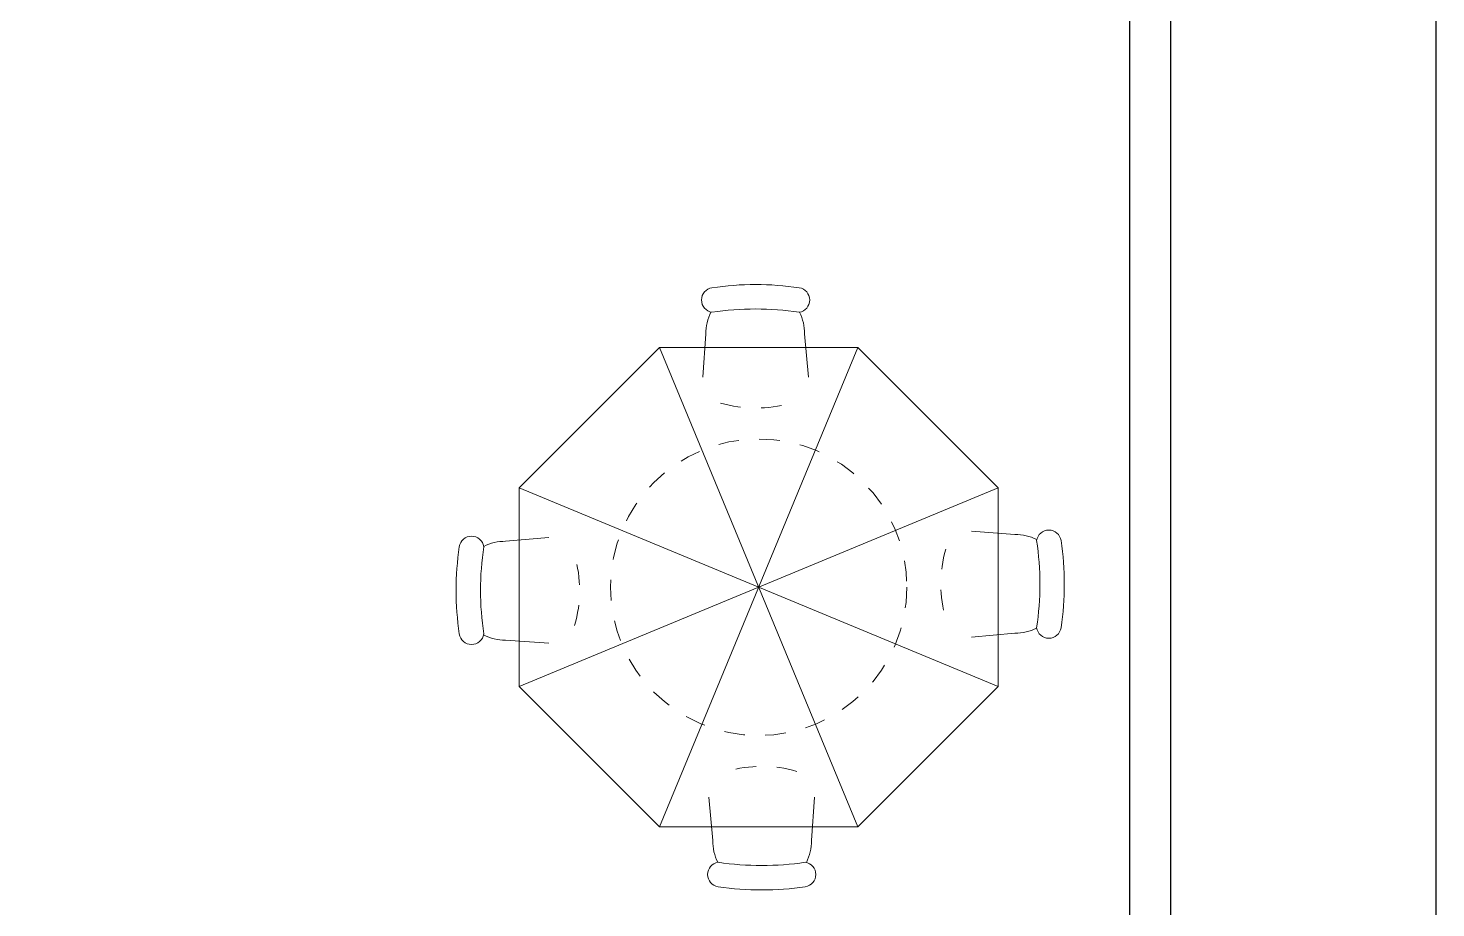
# Model space of a CAD drawing. Header units: millimetres. Extents: x 3348.1 to 3362.1, y 2027.4 to 2066.8.
# Drawn here: x 3355.26 to 3362.1, y 2037.37 to 2041.65 of the extents above; entities that cross this region are included whole.
import ezdxf

# ---------------------------------------------------------------- set-up
doc = ezdxf.new("R2010")
doc.units = ezdxf.units.MM
doc.linetypes.add('HIDDEN', pattern=[0.375, 0.25, -0.125])
doc.layers.add('FUR', color=13, linetype='Continuous')
doc.styles.get("Standard").update_dxf_attribs({"font": 'arial.ttf'})

# ---------------------------------------------------------------- blocks, each defined once
blk = doc.blocks.new('02PUTB01')
at = {"color": 242, "linetype": 'ByBlock', "lineweight": 9, "true_color": 0xcd2027}
for p, q in [((-38.80294, 16.072704), (-16.072704, 38.80294)), ((-16.072704, 38.80294), (16.072704, 38.80294)), ((16.072704, -38.80294), (-16.072704, 38.80294)), ((-16.072704, -38.80294), (16.072704, 38.80294)), ((-9.062867, 33.996459), (-8.555343, 40.998837)), ((8.062867, 33.996459), (7.442727, 40.998837)), ((16.072704, 38.80294), (38.80294, 16.072704)), ((-38.80294, -16.072704), (-38.80294, 16.072704)), ((-38.80294, -16.072704), (38.80294, 16.072704)), ((38.80294, -16.072704), (-38.80294, 16.072704)), ((38.80294, 16.072704), (38.80294, -16.072704)), ((-33.996459, 8.062867), (-40.998837, 7.442727)), ((34.496459, 9.062867), (41.498837, 8.555343)), ((-33.996459, -9.062867), (-40.998837, -8.555343)), ((34.496459, -8.062867), (41.498837, -7.442727)), ((-16.072704, -38.80294), (-38.80294, -16.072704)), ((38.80294, -16.072704), (16.072704, -38.80294)), ((-8.062867, -33.996459), (-7.442727, -40.998837)), ((9.062867, -33.996459), (8.555343, -40.998837)), ((16.072704, -38.80294), (-16.072704, -38.80294))]:
    blk.add_line(p, q, dxfattribs=at)
at = {"color": 242, "linetype": 'HIDDEN', "lineweight": 9, "true_color": 0xcd2027}
blk.add_circle((0, 0), 24, dxfattribs=at)
at = {"color": 242, "linetype": 'ByBlock', "lineweight": 9, "true_color": 0xcd2027}
for centre, radius, start, end in [((-7.263875, 46.5), 2, 98.455473, 261.544527), ((-0.5, 1), 48, 81.544527, 98.455473), ((6.263875, 46.5), 2, 278.455473, 81.544527), ((-0.556308, 40.998837), 7.999035, 153.61801, 180), ((-0.5, -2.956522), 48, 81.544527, 98.455473), ((-0.556308, 40.998837), 7.999035, 0, 26.212212), ((47, 7.263875), 2, 8.455473, 171.544527), ((-46.5, 6.263875), 2, 8.455473, 171.544527), ((-40.998837, -0.556308), 7.999035, 90, 116.212212), ((41.498837, 0.556308), 7.999035, 63.61801, 90), ((-2.456522, 0.5), 48, 351.544527, 8.455473), ((1.5, 0.5), 48, 351.544527, 8.455473), ((-1, -0.5), 48, 171.544527, 188.455473), ((2.956522, -0.5), 48, 171.544527, 188.455473), ((41.498837, 0.556308), 7.999035, 270, 296.212212), ((47, -6.263875), 2, 188.455473, 351.544527), ((-46.5, -7.263875), 2, 188.455473, 351.544527), ((-40.998837, -0.556308), 7.999035, 243.61801, 270), ((0.556308, -40.998837), 7.999035, 180, 206.212212), ((0.556308, -40.998837), 7.999035, 333.61801, 0), ((-6.263875, -46.5), 2, 98.455473, 261.544527), ((0.5, 2.956522), 48, 261.544527, 278.455473), ((7.263875, -46.5), 2, 278.455473, 81.544527), ((0.5, -1), 48, 261.544527, 278.455473)]:
    blk.add_arc(centre, radius, start, end, dxfattribs=at)
at = {"color": 242, "linetype": 'HIDDEN', "lineweight": 9, "true_color": 0xcd2027}
for centre, start, end in [((-0.5, 49.5), 253.89134, 286.10866), ((-49.5, -0.5), 343.89134, 16.10866), ((50, 0.5), 163.89134, 196.10866), ((0.5, -49.5), 73.89134, 106.10866)]:
    blk.add_arc(centre, 20.5, start, end, dxfattribs=at)
at = {"color": 242, "linetype": 'ByBlock', "lineweight": 9, "true_color": 0xcd2027, "flags": 3}
blk.add_attdef('ITEM', (-39, -64), '', height=6, dxfattribs=at)

msp = doc.modelspace()

# ---------------------------------------------------------------- linework, layer by layer
at = {"lineweight": 30}
for p, q in [((3360.6136, 2044.0934), (3360.6136, 2034.2934)), ((3360.8136, 2044.0934), (3360.8136, 2034.0934))]:
    msp.add_line(p, q, dxfattribs=at)
msp.add_lwpolyline([(3348.0714, 2066.8257), (3362.1041, 2066.8257), (3362.1041, 2033.4664), (3348.0714, 2033.4664)], close=True)

# ---------------------------------------------------------------- block references
at = {"layer": 'FUR', "xscale": 0.03004227914755562, "yscale": 0.03004227914755562, "zscale": 0.03004227914755562}
msp.add_blockref('02PUTB01', (3358.8093, 2038.9321), dxfattribs=at)

doc.saveas('drawing.dxf')
